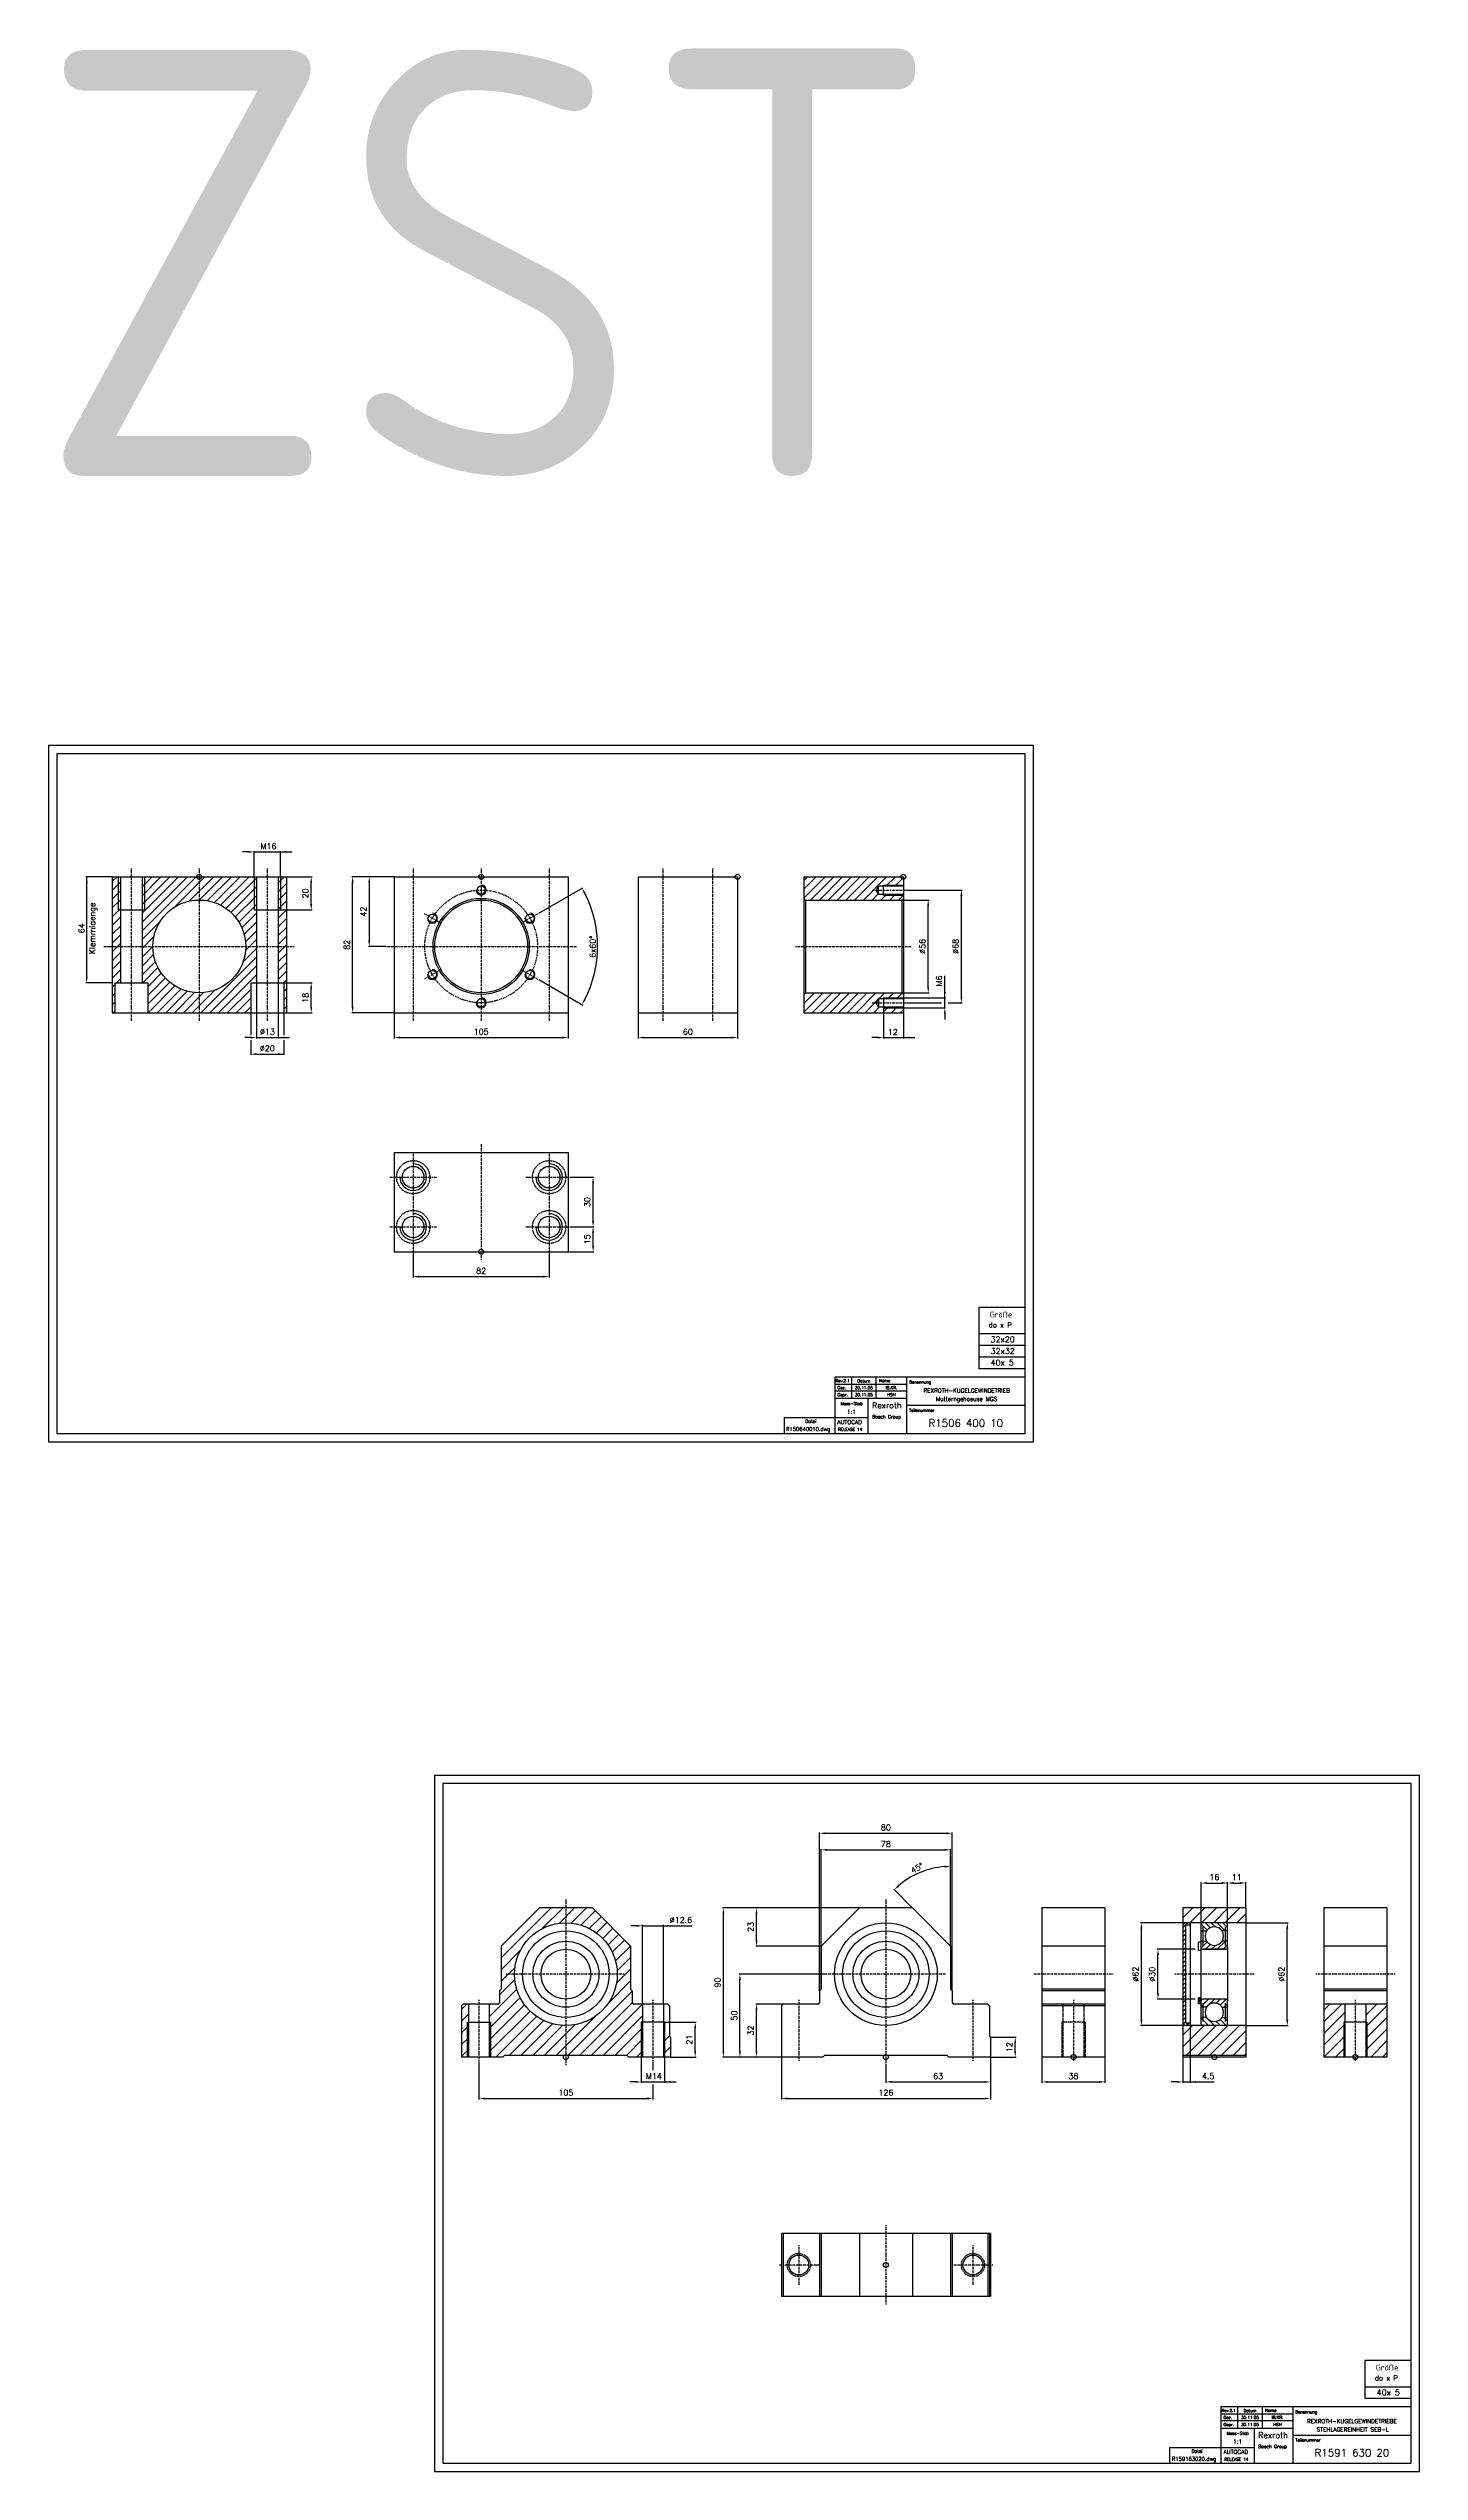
# Model space of a CAD drawing. Header units: millimetres. Extents: x -3388 to 4307, y 243 to 4457.
# Drawn here: x 3038 to 3865, y 716 to 2177 of the extents above; entities that cross this region are included whole.
import ezdxf
from ezdxf.enums import TextEntityAlignment as Align

# ---------------------------------------------------------------- set-up
doc = ezdxf.new("R2010")
doc.units = ezdxf.units.MM
for name, pattern in [('AUSGEZOGEN', [0]), ('GESTRICHELT', [0.75, 0.5, -0.25]), ('STRICHPUNKT', [1, 0.5, -0.25, 0, -0.25])]:
    doc.linetypes.add(name, pattern=pattern)
for name, color, linetype in [('B3STAR', 3, 'AUSGEZOGEN'), ('L2STAR', 2, 'AUSGEZOGEN'), ('L3STAR', 3, 'AUSGEZOGEN'), ('L5STAR', 7, 'AUSGEZOGEN'), ('M2STAR', 2, 'STRICHPUNKT'), ('S2STAR', 2, 'AUSGEZOGEN'), ('T2STAR', 2, 'AUSGEZOGEN'), ('T3STAR', 3, 'AUSGEZOGEN'), ('U2STAR', 2, 'GESTRICHELT')]:
    doc.layers.add(name, color=color, linetype=linetype)
doc.styles.add('SIMPLEX8', font='SIMPLEX8.shx')
doc.styles.get("Standard").update_dxf_attribs({"font": 'geniso.shx'})

# ---------------------------------------------------------------- blocks, each defined once
blk = doc.blocks.new('R150640010_1')
at = {"layer": 'L2STAR'}
for centre in [(0, -8), (-29.4, -25), (29.4, -25), (-29.4, -59), (29.4, -59), (0, -76)]:
    blk.add_arc(centre, 3, 180, 90, dxfattribs=at)
at = {"layer": 'L5STAR'}
for p, q in [((-52.5, 0), (52.5, 0)), ((-52.5, 0), (-52.5, -82)), ((52.5, 0), (52.5, -82)), ((-52.5, -82), (52.5, -82))]:
    blk.add_line(p, q, dxfattribs=at)
for centre, radius in [((0, -42), 29), ((0, -42), 28), ((0, -8), 2.5), ((-29.4, -25), 2.5), ((29.4, -25), 2.5), ((-29.4, -59), 2.5), ((29.4, -59), 2.5), ((0, -76), 2.5)]:
    blk.add_circle(centre, radius, dxfattribs=at)
at = {"layer": 'M2STAR'}
for p, q in [((-41, 5), (-41, -87)), ((0, 5), (0, -87)), ((41, 5), (41, -87)), ((-24.2, -28), (-34.6, -22)), ((24.2, -28), (34.6, -22)), ((-57.5, -42), (57.5, -42)), ((-24.2, -56), (-34.6, -62)), ((24.2, -56), (34.6, -62))]:
    blk.add_line(p, q, dxfattribs=at)
blk.add_circle((0, -42), 34, dxfattribs=at)
blk = doc.blocks.new('R150640010_5')
at = {"layer": 'L2STAR'}
for centre in [(-41, 45), (41, 45), (-41, 15), (41, 15)]:
    blk.add_arc(centre, 8, 180, 90, dxfattribs=at)
at = {"layer": 'L5STAR'}
for p, q in [((-52.5, 60), (52.5, 60)), ((-52.5, 60), (-52.5, 0)), ((52.5, 60), (52.5, 0)), ((-52.5, 0), (52.5, 0))]:
    blk.add_line(p, q, dxfattribs=at)
for centre in [(-41, 45), (41, 45), (-41, 15), (41, 15)]:
    blk.add_circle(centre, 6.5, dxfattribs=at)
at = {"layer": 'M2STAR'}
for p, q in [((-41, 59), (-41, 1)), ((0, 65), (0, -5)), ((41, 59), (41, 1)), ((-55, 45), (-27, 45)), ((27, 45), (55, 45)), ((-55, 15), (-27, 15)), ((27, 15), (55, 15))]:
    blk.add_line(p, q, dxfattribs=at)
at = {"layer": 'U2STAR'}
for centre in [(-41, 45), (41, 45), (-41, 15), (41, 15)]:
    blk.add_circle(centre, 10, dxfattribs=at)
blk = doc.blocks.new('R150640010_2')
at = {"layer": 'L5STAR'}
for p, q in [((-60, 0), (0, 0)), ((-60, 0), (-60, -82)), ((0, 0), (0, -82)), ((-60, -82), (0, -82))]:
    blk.add_line(p, q, dxfattribs=at)
at = {"layer": 'M2STAR'}
for p, q in [((-45, 5), (-45, -87)), ((-15, 5), (-15, -87))]:
    blk.add_line(p, q, dxfattribs=at)
blk = doc.blocks.new('R150640010_21')
at = {"layer": 'L2STAR'}
for p, q in [((-12, -5), (0, -5)), ((-12, -11), (0, -11)), ((-12, -73), (0, -73)), ((-12, -79), (0, -79))]:
    blk.add_line(p, q, dxfattribs=at)
at = {"layer": 'L5STAR'}
for p, q in [((-60, 0), (0, 0)), ((-60, 0), (-60, -82)), ((0, 0), (0, -82)), ((-59, -14), (-60, -13)), ((-59, -14), (-1, -14)), ((-59, -14), (-59, -70)), ((-15, -5.5), (-16.4, -8)), ((-15, -10.5), (-16.4, -8)), ((-15, -5.5), (0, -5.5)), ((-15, -10.5), (-15, -5.5)), ((-15, -10.5), (0, -10.5)), ((-12, -11), (-12, -5)), ((-1, -14), (0, -13)), ((-1, -14), (-1, -70)), ((-59, -70), (-60, -71)), ((-59, -70), (-1, -70)), ((-12, -73), (-12, -79)), ((-1, -70), (0, -71)), ((-60, -82), (0, -82)), ((-15, -73.5), (-16.4, -76)), ((-15, -78.5), (-16.4, -76)), ((-15, -73.5), (0, -73.5)), ((-15, -73.5), (-15, -78.5)), ((-15, -78.5), (0, -78.5))]:
    blk.add_line(p, q, dxfattribs=at)
at = {"layer": 'M2STAR'}
for p, q in [((-18.9, -8), (2.5, -8)), ((-65, -42), (5, -42)), ((-18.9, -76), (2.5, -76))]:
    blk.add_line(p, q, dxfattribs=at)
at = {"layer": 'S2STAR'}
for p, q in [((-60, -2.2), (-57.8, 0)), ((-60, -7.5), (-52.5, 0)), ((-59.9, -12.6), (-47.2, 0)), ((-55.9, -14), (-41.9, 0)), ((-50.6, -14), (-36.6, 0)), ((-45.3, -14), (-31.3, 0)), ((-40, -14), (-26, 0)), ((-34.7, -14), (-20.7, 0)), ((-29.4, -14), (-15.4, 0)), ((-24.1, -14), (-10.1, 0)), ((-10.3, -5.5), (-4.8, 0)), ((-18.8, -14), (-15.1, -10.3)), ((-13.5, -14), (-10, -10.5)), ((-8.2, -14), (-4.7, -10.5)), ((-5, -5.5), (0, -0.5)), ((-2.9, -14), (0, -11.1)), ((-60, -81.7), (-48.3, -70)), ((-60, -76.4), (-53.6, -70)), ((-55, -82), (-43, -70)), ((-49.7, -82), (-37.7, -70)), ((-44.4, -82), (-32.4, -70)), ((-39.1, -82), (-27.1, -70)), ((-33.8, -82), (-21.8, -70)), ((-28.5, -82), (-16.5, -70)), ((-14.6, -73.5), (-11.1, -70)), ((-9.3, -73.5), (-5.8, -70)), ((-4, -73.5), (-0.8, -70.2)), ((-23.1, -82), (-15.5, -74.3)), ((-17.8, -82), (-14.3, -78.5)), ((-12.5, -82), (-9, -78.5)), ((-7.2, -82), (-3.7, -78.5)), ((-1.9, -82), (0, -80.1))]:
    blk.add_line(p, q, dxfattribs=at)
blk = doc.blocks.new('R150640010_11')
blk.add_circle((0, -42), 28)
at = {"layer": 'L2STAR'}
for p, q in [((-49, 0), (-49, -20)), ((-33, 0), (-33, -20)), ((33, 0), (33, -20)), ((49, 0), (49, -20))]:
    blk.add_line(p, q, dxfattribs=at)
at = {"layer": 'L5STAR'}
for p, q in [((-52.5, 0), (52.5, 0)), ((-52.5, 0), (-52.5, -82)), ((-47.5, 0), (-47.5, -64)), ((-34.5, 0), (-34.5, -64)), ((34.5, 0), (34.5, -64)), ((47.5, 0), (47.5, -64)), ((52.5, 0), (52.5, -82)), ((-49, -20), (-33, -20)), ((33, -20), (49, -20)), ((-51, -64), (-51, -82)), ((-51, -64), (-31, -64)), ((-31, -64), (-31, -82)), ((31, -64), (31, -82)), ((31, -64), (51, -64)), ((51, -64), (51, -82)), ((-52.5, -82), (52.5, -82))]:
    blk.add_line(p, q, dxfattribs=at)
at = {"layer": 'M2STAR'}
for p, q in [((-41, 5), (-41, -87)), ((0, 5), (0, -87)), ((41, 5), (41, -87)), ((-57.5, -42), (57.5, -42))]:
    blk.add_line(p, q, dxfattribs=at)
at = {"layer": 'S2STAR'}
for p, q in [((-52.5, -2.9), (-49.6, 0)), ((-34.5, -32.6), (-1.9, 0)), ((-34.5, -22), (-12.5, 0)), ((-34.5, -27.3), (-7.2, 0)), ((-34.5, -16.7), (-17.8, 0)), ((-34.5, -11.4), (-23.1, 0)), ((-34.5, -6.1), (-28.4, 0)), ((-34.5, -0.8), (-33.7, 0)), ((-14.8, -18.2), (3.4, 0)), ((-5.9, -14.6), (8.7, 0)), ((0, -14), (14, 0)), ((4.9, -14.4), (19.4, 0)), ((9.1, -15.5), (24.7, 0)), ((12.8, -17.1), (30, 0)), ((47.5, -3.7), (51.2, 0)), ((-52.5, -8.2), (-47.5, -3.2)), ((-52.5, -13.5), (-47.5, -8.5)), ((-52.5, -18.8), (-47.5, -13.8)), ((16.1, -19.1), (34.5, -0.8)), ((19.1, -21.5), (34.5, -6.1)), ((21.6, -24.2), (34.5, -11.4)), ((47.5, -9), (52.5, -4)), ((47.5, -14.3), (52.5, -9.3)), ((47.5, -19.6), (52.5, -14.6)), ((-52.5, -24.1), (-47.5, -19.1)), ((-52.5, -29.4), (-47.5, -24.4)), ((-34.5, -37.9), (-23.8, -27.2)), ((23.8, -27.3), (34.5, -16.7)), ((25.7, -30.8), (34.5, -22)), ((27, -34.7), (34.5, -27.3)), ((47.5, -24.9), (52.5, -19.9)), ((47.5, -30.2), (52.5, -25.2)), ((-52.5, -34.7), (-47.5, -29.7)), ((-52.5, -40), (-47.5, -35)), ((-52.5, -45.3), (-47.5, -40.3)), ((-34.5, -43.2), (-27.4, -36.1)), ((-34.5, -48.5), (-28, -42)), ((26.4, -51.3), (34.5, -43.2)), ((27.9, -39.2), (34.5, -32.6)), ((27.9, -44.5), (34.5, -37.9)), ((47.5, -35.5), (52.5, -30.5)), ((47.5, -40.8), (52.5, -35.8)), ((47.5, -46.1), (52.5, -41.1)), ((-52.5, -50.6), (-47.5, -45.6)), ((-52.5, -55.9), (-47.5, -50.9)), ((-52.5, -61.2), (-47.5, -56.2)), ((-34.5, -53.9), (-27.6, -46.9)), ((-34.5, -59.2), (-26.5, -51.1)), ((-34, -64), (-24.9, -54.8)), ((-31, -66.3), (-22.9, -58.1)), ((1, -82), (34.5, -48.5)), ((6.3, -82), (34.5, -53.8)), ((47.5, -51.4), (52.5, -46.4)), ((47.5, -56.7), (52.5, -51.7)), ((47.5, -62), (52.5, -57)), ((-52.5, -66.5), (-51, -65)), ((-52.5, -71.9), (-51, -70.4)), ((-50, -64), (-47.5, -61.5)), ((-31, -71.6), (-20.5, -61.1)), ((-31, -76.9), (-17.8, -63.6)), ((-30.8, -82), (-14.7, -65.8)), ((-25.5, -82), (-11.2, -67.7)), ((-20.2, -82), (-7.3, -69)), ((-14.9, -82), (-2.8, -69.9)), ((-9.6, -82), (2.5, -69.9)), ((-4.3, -82), (9.3, -68.4)), ((11.6, -82), (34.5, -59.1)), ((16.9, -82), (31, -67.9)), ((50.8, -64), (52.5, -62.3)), ((51, -69.1), (52.5, -67.6)), ((51, -74.4), (52.5, -72.9)), ((-52.5, -77.2), (-51, -75.7)), ((-52, -82), (-51, -81)), ((22.2, -82), (31, -73.2)), ((27.5, -82), (31, -78.5)), ((51, -79.7), (52.5, -78.2))]:
    blk.add_line(p, q, dxfattribs=at)
blk = doc.blocks.new('R159163020_1')
at = {"layer": 'L5STAR'}
for p, q in [((-16, 90), (-39, 67)), ((16, 90), (-16, 90)), ((39, 67), (16, 90)), ((-39, 67), (-39, 41)), ((39, 67), (39, 41)), ((-62, 32), (-63, 31)), ((-63, 31), (-63, 0)), ((-41, 32), (-62, 32)), ((-39, 41), (-40, 40)), ((-40, 40), (-40, 33)), ((40, 40), (39, 41)), ((40, 40), (40, 33)), ((61.5, 32), (41, 32)), ((61.5, 32), (62.5, 31)), ((62.5, 31), (62.5, 12.5)), ((-38, 0), (-63, 0)), ((-38, 0), (-37, 1)), ((37, 1), (-37, 1)), ((38, 0), (37, 1)), ((63, 0), (38, 0)), ((63, 12), (62.5, 12.5)), ((63, 12), (63, 0))]:
    blk.add_line(p, q, dxfattribs=at)
for radius in [31, 26.1, 19.9, 15]:
    blk.add_circle((0, 50), radius, dxfattribs=at)
for centre, start, end in [((-41, 33), 270, 0), ((41, 33), 180, 270)]:
    blk.add_arc(centre, 1, start, end, dxfattribs=at)
at = {"layer": 'M2STAR'}
for p, q in [((0, 95), (0, -5)), ((36, 50), (-36, 50)), ((-52.5, 34.5), (-52.5, -2.5)), ((52.5, 34.5), (52.5, -2.5))]:
    blk.add_line(p, q, dxfattribs=at)
blk = doc.blocks.new('R159163020_11')
at = {"layer": 'L2STAR'}
for p, q in [((-59.5, 21), (-59.5, 0)), ((-45.5, 21), (-45.5, 0)), ((45.5, 21), (45.5, 0)), ((59.5, 21), (59.5, 0))]:
    blk.add_line(p, q, dxfattribs=at)
at = {"layer": 'L5STAR'}
for p, q in [((-16, 90), (-39, 67)), ((16, 90), (-16, 90)), ((39, 67), (16, 90)), ((-39, 67), (-39, 41)), ((39, 67), (39, 41)), ((-62, 32), (-63, 31)), ((-63, 31), (-63, 0)), ((-41, 32), (-62, 32)), ((-58.8, 32), (-58.8, 0)), ((-46.2, 32), (-46.2, 0)), ((-39, 41), (-40, 40)), ((-40, 40), (-40, 33)), ((40, 40), (39, 41)), ((40, 40), (40, 33)), ((61.5, 32), (41, 32)), ((46.2, 32), (46.2, 0)), ((58.8, 32), (58.8, 0)), ((61.5, 32), (62.5, 31)), ((62.5, 31), (62.5, 12.5)), ((-59.5, 21), (-45.5, 21)), ((59.5, 21), (45.5, 21)), ((-38, 0), (-63, 0)), ((-38, 0), (-37, 1)), ((37, 1), (-37, 1)), ((38, 0), (37, 1)), ((63, 0), (38, 0)), ((63, 12), (62.5, 12.5)), ((63, 12), (63, 0))]:
    blk.add_line(p, q, dxfattribs=at)
for radius in [31, 26.1, 19.9, 15]:
    blk.add_circle((0, 50), radius, dxfattribs=at)
for centre, start, end in [((-41, 33), 270, 0), ((41, 33), 180, 270)]:
    blk.add_arc(centre, 1, start, end, dxfattribs=at)
at = {"layer": 'M2STAR'}
for p, q in [((0, 95), (0, -5)), ((36, 50), (-36, 50)), ((-52.5, 34.5), (-52.5, -2.5)), ((52.5, 34.5), (52.5, -2.5))]:
    blk.add_line(p, q, dxfattribs=at)
at = {"layer": 'S2STAR'}
for p, q in [((-39, 59.8), (-8.8, 90)), ((-14.2, 77.6), (-1.7, 90)), ((-3.9, 80.8), (5.3, 90)), ((3.2, 80.8), (12.4, 90)), ((9.1, 79.6), (17.7, 88.3)), ((14.1, 77.6), (21.3, 84.7)), ((18.5, 74.9), (24.8, 81.2)), ((22.3, 71.6), (28.3, 77.7)), ((25.5, 67.7), (31.9, 74.1)), ((-39, 52.7), (-27.6, 64.2)), ((28, 63.2), (35.4, 70.6)), ((29.9, 58), (39, 67)), ((30.9, 52), (39, 60)), ((-40, 37.6), (-30.8, 46.8)), ((-39, 45.7), (-30.8, 53.9)), ((25.5, 32.4), (39, 45.9)), ((30.5, 44.5), (39, 53)), ((-63, 28.7), (-59.7, 32)), ((-46.2, 24.3), (-29.6, 40.9)), ((-46.2, 17.2), (-27.6, 35.9)), ((-46.2, 31.4), (-45.6, 32)), ((-46.2, 10.2), (-24.9, 31.5)), ((1.2, 1), (40, 39.8)), ((8.3, 1), (40, 32.7)), ((15.3, 1), (46.2, 31.9)), ((-63, 21.7), (-58.8, 25.9)), ((-63, 14.6), (-58.8, 18.8)), ((-46.2, 3.1), (-21.6, 27.7)), ((-42.2, 0), (-17.7, 24.5)), ((-34.2, 1), (-13.2, 22)), ((-27.1, 1), (-8, 20.1)), ((-20, 1), (-2, 19.1)), ((-13, 1), (5.5, 19.5)), ((-5.9, 1), (17.6, 24.5)), ((22.4, 1), (46.2, 24.8)), ((29.5, 1), (46.2, 17.7)), ((-63, 7.5), (-58.8, 11.7)), ((-63, 0.4), (-58.8, 4.6)), ((36.5, 1), (46.2, 10.7)), ((42.6, 0), (46.2, 3.6)), ((58.8, 9.1), (62.5, 12.8)), ((58.8, 2), (63, 6.2))]:
    blk.add_line(p, q, dxfattribs=at)
blk = doc.blocks.new('R159163020_2')
at = {"layer": 'L5STAR'}
for p, q in [((19, 90), (-19, 90)), ((-19, 90), (-19, 0)), ((19, 90), (19, 0)), ((19, 67), (-19, 67)), ((19, 41), (-19, 41)), ((19, 40), (-19, 40)), ((19, 32), (-19, 32)), ((19, 31), (-19, 31)), ((19, 0), (-19, 0))]:
    blk.add_line(p, q, dxfattribs=at)
at = {"layer": 'M2STAR'}
for p, q in [((24, 50), (-23.8, 50)), ((0, 34.5), (0, -2.5))]:
    blk.add_line(p, q, dxfattribs=at)
at = {"layer": 'U2STAR'}
for p, q in [((-6.3, 32), (-6.3, 0)), ((6.3, 32), (6.3, 0)), ((7, 21), (-7, 21)), ((-7, 21), (-7, 0)), ((7, 21), (7, 0))]:
    blk.add_line(p, q, dxfattribs=at)
blk = doc.blocks.new('R159163020_21')
at = {"layer": 'L5STAR'}
for p, q in [((19, 90), (-19, 90)), ((-19, 90), (-19, 0)), ((19, 90), (19, 0)), ((19, 81), (-19, 81)), ((-17.5, 79), (-17.5, 21)), ((-14.5, 79.5), (-17, 79.5)), ((-15, 81), (-14.5, 80.5)), ((-14.5, 80.5), (-14.5, 19.5)), ((-8, 76.1), (-8, 80)), ((-8, 69.9), (-8, 76.1)), ((-8, 76.1), (-4.7, 76.1)), ((-6.8, 67.4), (-6.8, 78.6)), ((8, 76.1), (4.7, 76.1)), ((6.8, 67.4), (6.8, 78.6)), ((8, 76.1), (8, 80)), ((8, 69.9), (8, 76.1)), ((-8, 64.3), (-9.6, 64.3)), ((-9.5, 64.3), (-9.5, 69.3)), ((-8, 69.3), (-9.5, 69.3)), ((-8, 69.9), (-4.7, 69.9)), ((-8, 66.4), (-8, 69.9)), ((-8, 34), (-8, 66.4)), ((-8, 66), (-8, 66.4)), ((7, 65), (-7, 65)), ((-7, 65), (7, 65)), ((8, 69.9), (4.7, 69.9)), ((8, 66), (8, 69.9)), ((8, 66), (8, 34)), ((-8, 35.7), (-9.6, 35.7)), ((-9.5, 32.2), (-9.5, 35.7)), ((-8, 32.2), (-9.5, 32.2)), ((-8, 30.1), (-8, 34)), ((-8, 23.9), (-8, 30.1)), ((-4.7, 30.1), (-8, 30.1)), ((7, 35), (-7, 35)), ((7, 35), (-7, 35)), ((-6.8, 21.4), (-6.8, 32.6)), ((4.7, 30.1), (8, 30.1)), ((6.8, 21.4), (6.8, 32.6)), ((8, 30.1), (8, 34)), ((8, 23.9), (8, 30.1)), ((19, 19), (-19, 19)), ((-14.5, 20.5), (-17, 20.5)), ((-15, 19), (-14.5, 19.5)), ((-4.7, 23.9), (-8, 23.9)), ((-8, 20), (-8, 23.9)), ((4.7, 23.9), (8, 23.9)), ((8, 20), (8, 23.9)), ((19, 1), (-19, 1)), ((19, 0), (-19, 0))]:
    blk.add_line(p, q, dxfattribs=at)
for centre, radius, start, end in [((-17, 79), 2, 90, 180), ((-17, 79), 0.5, 90, 180), ((-7, 80), 1, 90, 180), ((0, 73), 5.6, 146.8801, 213.1199), ((0, 73), 5.6, 33.1199, 146.8801), ((0, 73), 5.6, 326.8801, 33.1199), ((7, 80), 1, 0, 90), ((-7, 66), 1, 180, 270), ((0, 73), 5.6, 213.1199, 326.8801), ((7, 66), 1, 270, 0), ((-7, 34), 1, 90, 180), ((0, 27), 5.6, 146.8801, 213.1199), ((0, 27), 5.6, 33.1199, 146.8801), ((0, 27), 5.6, 326.8801, 33.1199), ((7, 34), 1, 0, 90), ((-17, 21), 2, 180, 270), ((-17, 21), 0.5, 180, 270), ((-7, 20), 1, 180, 270), ((0, 27), 5.6, 213.1199, 326.8801), ((7, 20), 1, 270, 0)]:
    blk.add_arc(centre, radius, start, end, dxfattribs=at)
at = {"layer": 'M2STAR'}
blk.add_line((24, 50), (-23.8, 50), dxfattribs=at)
at = {"layer": 'S2STAR'}
for p, q in [((-19, 83.9), (-12.9, 90)), ((-14.8, 81), (-5.8, 90)), ((-7.7, 81), (1.3, 90)), ((-0.6, 81), (8.4, 90)), ((6.4, 81), (15.4, 90)), ((-19, 78), (-16, 81)), ((-19, 75.3), (-17.5, 76.8)), ((-19, 72.7), (-17.5, 74.2)), ((-14.8, 79.5), (-14.5, 79.8)), ((-8, 80.1), (-4.4, 76.5)), ((-8, 76.5), (-7.5, 76.1)), ((-5.4, 81), (-2.4, 78)), ((-1.9, 81), (0.6, 78.6)), ((1.7, 81), (6.6, 76.1)), ((5.2, 81), (8, 78.2)), ((13.5, 81), (19, 86.5)), ((-19, 70), (-17.5, 71.5)), ((-19, 67.4), (-17.5, 68.9)), ((-19, 64.7), (-17.5, 66.2)), ((-19, 62.1), (-17.5, 63.6)), ((-19, 59.4), (-17.5, 60.9)), ((-8, 64.4), (-8.1, 64.3)), ((-8, 69.4), (-7.5, 69.9)), ((-8, 65.9), (-4.4, 69.5)), ((-5.4, 65), (-2.4, 67.9)), ((-1.8, 65), (0.6, 67.4)), ((1.7, 65), (6.7, 69.9)), ((5.3, 65), (8, 67.7)), ((-19, 56.8), (-17.5, 58.3)), ((-19, 54.1), (-17.5, 55.6)), ((-19, 51.5), (-17.5, 53)), ((-19, 48.8), (-17.5, 50.3)), ((-19, 46.2), (-17.5, 47.7)), ((-19, 43.5), (-17.5, 45)), ((-19, 40.9), (-17.5, 42.4)), ((-19, 38.2), (-17.5, 39.7)), ((-19, 35.6), (-17.5, 37.1)), ((-19, 32.9), (-17.5, 34.4)), ((-19, 30.3), (-17.5, 31.8)), ((-8.8, 35.7), (-9.5, 35)), ((-8, 35.5), (-9.5, 34)), ((-8, 34.4), (-9.5, 32.9)), ((-8, 33.3), (-9.1, 32.2)), ((-8, 30.5), (-3.5, 35)), ((-8, 34.1), (-7.1, 35)), ((-4.9, 30.1), (0, 35)), ((1, 32.5), (3.5, 35)), ((3.5, 31.4), (7.1, 35)), ((5.7, 30.1), (8, 32.4)), ((-19, 27.6), (-17.5, 29.1)), ((-19, 25), (-17.5, 26.5)), ((-19, 22.3), (-17.5, 23.8)), ((-19, 13.2), (-13.2, 19)), ((-19, 6.1), (-6.1, 19)), ((-18.7, 20), (-17.5, 21.2)), ((-17, 19), (-15.5, 20.5)), ((-17, 1), (1, 19)), ((-9.9, 1), (8.1, 19)), ((-8, 23.5), (-3.5, 19)), ((-8, 20), (-7, 19)), ((-4.9, 23.9), (0, 19)), ((-2.9, 1), (15.1, 19)), ((1.1, 21.5), (3.6, 19)), ((3.5, 22.6), (7.1, 19)), ((4.2, 1), (19, 15.8)), ((5.7, 23.9), (8, 21.6)), ((11.3, 1), (19, 8.7)), ((18.3, 1), (19, 1.7))]:
    blk.add_line(p, q, dxfattribs=at)
blk = doc.blocks.new('R159163020_22')
at = {"layer": 'L2STAR'}
for p, q in [((-7, 21), (-7, 0)), ((7, 21), (7, 0))]:
    blk.add_line(p, q, dxfattribs=at)
at = {"layer": 'L5STAR'}
for p, q in [((-19, 90), (-19, 0)), ((19, 90), (-19, 90)), ((19, 90), (19, 0)), ((19, 67), (-19, 67)), ((19, 41), (-19, 41)), ((19, 40), (-19, 40)), ((19, 32), (-19, 32)), ((-6.3, 32), (-6.3, 0)), ((6.3, 32), (6.3, 0)), ((7, 21), (-7, 21)), ((19, 0), (-19, 0))]:
    blk.add_line(p, q, dxfattribs=at)
at = {"layer": 'M2STAR'}
for p, q in [((24, 50), (-23.8, 50)), ((0, 34.5), (0, -2.5))]:
    blk.add_line(p, q, dxfattribs=at)
at = {"layer": 'S2STAR'}
for p, q in [((-19, 21.2), (-8.2, 32)), ((-19, 28.3), (-15.3, 32)), ((6.3, 25.3), (13, 32)), ((6.3, 18.2), (19, 30.9)), ((-19, 14.2), (-6.3, 26.9)), ((-19, 7.1), (-6.3, 19.8)), ((6.3, 11.2), (19, 23.9)), ((6.3, 4.1), (19, 16.8)), ((-19, 0), (-6.3, 12.7)), ((-11.9, 0), (-6.3, 5.6)), ((9.3, 0), (19, 9.7)), ((16.3, 0), (19, 2.7))]:
    blk.add_line(p, q, dxfattribs=at)
blk = doc.blocks.new('R159163020_5')
at = {"layer": 'L5STAR'}
for p, q in [((63, 19), (-63, 19)), ((-63, 19), (-63, -19)), ((-62, 19), (-62, -19)), ((-40, 19), (-40, -19)), ((-39, 19), (-39, -19)), ((-16, 19), (-16, -19)), ((16, 19), (16, -19)), ((39, 19), (39, -19)), ((40, 19), (40, -19)), ((61.5, 19), (61.5, -19)), ((62.5, 19), (62.5, -19)), ((63, 19), (63, -19)), ((63, -19), (-63, -19))]:
    blk.add_line(p, q, dxfattribs=at)
for centre in [(-52.5, 0), (52.5, 0)]:
    blk.add_circle(centre, 6, dxfattribs=at)
at = {"layer": 'M2STAR'}
for p, q in [((0, 24), (0, -24)), ((-52.5, 12), (-52.5, -12)), ((52.5, 12), (52.5, -12)), ((-40.5, 0), (-64.5, 0)), ((64.5, 0), (40.5, 0))]:
    blk.add_line(p, q, dxfattribs=at)
at = {"layer": 'U2STAR'}
for centre in [(-52.5, 0), (52.5, 0)]:
    blk.add_circle(centre, 7, dxfattribs=at)

msp = doc.modelspace()

# ---------------------------------------------------------------- linework, layer by layer
at = {"layer": 'B3STAR', "color": 2}
for p, q in [((3158.92116, 1692.75086), (3155.42116, 1692.75086)), ((3162.42116, 1677.75086), (3162.42116, 1693.25086)), ((3162.42116, 1692.75086), (3185.42116, 1692.75086)), ((3178.42116, 1677.75086), (3178.42116, 1693.25086)), ((3076.82116, 1677.75086), (3061.06256, 1677.75086)), ((3061.56256, 1617.25086), (3061.56256, 1677.75086)), ((3182.02116, 1677.75086), (3197.42116, 1677.75086)), ((3196.92116, 1661.25086), (3196.92116, 1674.25086)), ((3246.82116, 1677.75086), (3221.42116, 1677.75086)), ((3221.92116, 1599.25086), (3221.92116, 1674.25086)), ((3231.92116, 1674.25086), (3231.92116, 1639.25086)), ((3334.14878, 1655.80086), (3360.6744, 1671.11543)), ((3556.63801, 1669.75086), (3589.53801, 1669.75086)), ((3178.52116, 1657.75086), (3197.42116, 1657.75086)), ((3553.13801, 1663.75086), (3569.53801, 1663.75086)), ((3569.03801, 1611.25086), (3569.03801, 1660.25086)), ((3589.03801, 1605.25086), (3589.03801, 1666.25086)), ((3241.82116, 1635.75086), (3231.42116, 1635.75086)), ((3076.82116, 1613.75086), (3061.06256, 1613.75086)), ((3163.92116, 1613.65086), (3163.92116, 1580.25086)), ((3176.92116, 1613.65086), (3176.92116, 1580.25086)), ((3180.42116, 1613.75086), (3197.42116, 1613.75086)), ((3196.92116, 1599.25086), (3196.92116, 1610.25086)), ((3334.14878, 1615.70086), (3360.6744, 1600.38629)), ((3579.03801, 1598.75086), (3579.03801, 1618.00753)), ((3160.42116, 1595.65086), (3160.42116, 1582.25086)), ((3180.42116, 1595.65086), (3180.42116, 1582.25086)), ((3182.02116, 1595.75086), (3197.42116, 1595.75086)), ((3246.82116, 1595.75086), (3221.42116, 1595.75086)), ((3246.92116, 1595.65086), (3246.92116, 1580.25086)), ((3351.92116, 1595.65086), (3351.92116, 1580.25086)), ((3394.03801, 1595.65086), (3394.03801, 1580.25086)), ((3454.03801, 1595.65086), (3454.03801, 1580.25086)), ((3542.03801, 1598.65086), (3542.03801, 1580.25086)), ((3553.13801, 1607.75086), (3569.53801, 1607.75086)), ((3554.03801, 1595.65086), (3554.03801, 1580.25086)), ((3554.13801, 1604.75086), (3579.53801, 1604.75086)), ((3554.13801, 1598.75086), (3579.53801, 1598.75086)), ((3556.63801, 1601.75086), (3577.03801, 1601.75086)), ((3579.03801, 1595.25086), (3579.03801, 1591.75086)), ((3581.03801, 1601.75086), (3589.53801, 1601.75086)), ((3588.93801, 1601.75086), (3588.53801, 1601.75086)), ((3160.42116, 1580.75086), (3156.92116, 1580.75086)), ((3160.42116, 1579.25086), (3160.42116, 1570.25086)), ((3163.92116, 1580.75086), (3183.92116, 1580.75086)), ((3180.42116, 1579.25086), (3180.42116, 1570.25086)), ((3250.42116, 1580.75086), (3348.42116, 1580.75086)), ((3397.53801, 1580.75086), (3450.53801, 1580.75086)), ((3538.53801, 1580.75086), (3535.03801, 1580.75086)), ((3542.03801, 1580.75086), (3561.03801, 1580.75086)), ((3163.92116, 1570.75086), (3180.42116, 1570.75086)), ((3354.52116, 1496.51963), (3367.42116, 1496.51963)), ((3366.92116, 1470.01963), (3366.92116, 1493.01963)), ((3354.52116, 1466.51963), (3367.42116, 1466.51963)), ((3366.92116, 1455.01963), (3366.92116, 1463.01963)), ((3258.42116, 1452.41963), (3258.42116, 1436.01963)), ((3340.42116, 1452.41963), (3340.42116, 1436.01963)), ((3352.02116, 1451.51963), (3367.42116, 1451.51963)), ((3261.92116, 1436.51963), (3336.92116, 1436.51963)), ((3503.51044, 1005.70811), (3503.51044, 1101.20811)), ((3507.01044, 1100.70811), (3580.01044, 1100.70811)), ((3583.51044, 1005.70811), (3583.51044, 1101.20811)), ((3504.51044, 1006.70811), (3504.51044, 1091.20811)), ((3508.01044, 1090.70811), (3579.01044, 1090.70811)), ((3582.51044, 1032.70811), (3582.51044, 1091.20811)), ((3733.61373, 1045.77966), (3733.61373, 1071.20811)), ((3737.11373, 1070.70811), (3746.11373, 1070.70811)), ((3749.61373, 1045.70811), (3749.61373, 1071.20811)), ((3753.11373, 1070.70811), (3757.11373, 1070.70811)), ((3760.61373, 1055.80811), (3760.61373, 1071.20811)), ((3527.41044, 1055.70811), (3445.01044, 1055.70811)), ((3559.43973, 1055.77882), (3548.21447, 1067.00408)), ((3393.21044, 1044.895), (3389.71044, 1044.895)), ((3396.71044, 997.80811), (3396.71044, 1045.395)), ((3396.71044, 1044.895), (3426.40044, 1044.895)), ((3409.31044, 997.80811), (3409.31044, 1045.395)), ((3445.51044, 969.20811), (3445.51044, 1052.20811)), ((3465.51044, 1036.20811), (3465.51044, 1052.20811)), ((3722.51373, 1046.70811), (3697.11373, 1046.70811)), ((3697.61373, 988.20811), (3697.61373, 1043.20811)), ((3760.71373, 1046.70811), (3786.11373, 1046.70811)), ((3785.61373, 988.20811), (3785.61373, 1043.20811)), ((3504.41044, 1032.70811), (3465.01044, 1032.70811)), ((3730.11373, 1030.70811), (3707.11373, 1030.70811)), ((3707.61373, 1004.20811), (3707.61373, 1027.20811)), ((3507.41044, 1015.70811), (3455.01044, 1015.70811)), ((3455.51044, 969.20811), (3455.51044, 1012.20811)), ((3481.41044, 997.70811), (3465.01044, 997.70811)), ((3465.51044, 969.20811), (3465.51044, 994.20811)), ((3730.11373, 1000.70811), (3707.11373, 1000.70811)), ((3410.11044, 986.70811), (3429.01044, 986.70811)), ((3428.51044, 969.20811), (3428.51044, 983.20811)), ((3722.51373, 984.70811), (3697.11373, 984.70811)), ((3727.11373, 985.10811), (3727.11373, 950.20811)), ((3760.71373, 984.70811), (3786.11373, 984.70811)), ((3396.01044, 965.60811), (3396.01044, 950.20811)), ((3410.01044, 965.60811), (3410.01044, 950.20811)), ((3413.61044, 965.70811), (3429.01044, 965.70811)), ((3480.41044, 965.70811), (3445.01044, 965.70811)), ((3480.51044, 965.60811), (3480.51044, 940.20811)), ((3606.51044, 965.60811), (3606.51044, 940.20811)), ((3606.61044, 977.70811), (3622.01044, 977.70811)), ((3606.61044, 965.70811), (3622.01044, 965.70811)), ((3621.51044, 969.20811), (3621.51044, 974.20811)), ((3637.61373, 965.60811), (3637.61373, 950.20811)), ((3675.61373, 965.60811), (3675.61373, 950.20811)), ((3722.61373, 965.60811), (3722.61373, 950.20811)), ((3298.01044, 963.10811), (3298.01044, 940.20811)), ((3392.51044, 950.70811), (3389.01044, 950.70811)), ((3396.01044, 950.70811), (3417.01044, 950.70811)), ((3403.01044, 963.10811), (3403.01044, 957.70811)), ((3543.51044, 960.60811), (3543.51044, 950.20811)), ((3547.01044, 950.70811), (3603.01044, 950.70811)), ((3641.11373, 950.70811), (3672.11373, 950.70811)), ((3719.11373, 950.70811), (3715.61373, 950.70811)), ((3722.61373, 950.70811), (3741.53707, 950.70811)), ((3301.51044, 940.70811), (3399.51044, 940.70811)), ((3403.01044, 949.20811), (3403.01044, 940.20811)), ((3484.01044, 940.70811), (3603.01044, 940.70811))]:
    msp.add_line(p, q, dxfattribs=at)
at = {"layer": 'B3STAR'}
for centre in [(3129.42116, 1677.75086), (3299.42116, 1677.75086), (3454.03801, 1677.75086), (3554.03801, 1677.75086), (3299.42116, 1451.51963), (3350.51044, 965.70811), (3543.51044, 965.70811), (3656.61373, 965.70811), (3741.61373, 965.70811), (3826.61373, 965.70811), (3543.51044, 840.24972)]:
    msp.add_circle(centre, 1.5, dxfattribs=at)
at = {"layer": 'B3STAR', "color": 2}
for centre, radius, start, end in [((3299.42116, 1635.75086), 70.22915, 332.85573727, 27.14426273), ((3582.51044, 1032.70811), 48.00183, 94.17858358, 130.82141642)]:
    msp.add_arc(centre, radius, start, end, dxfattribs=at)
for points in [[(3158.92116, 1693.33419), (3158.92116, 1692.16753), (3162.42116, 1692.75086)], [(3181.92116, 1693.33419), (3181.92116, 1692.16753), (3178.42116, 1692.75086)], [(3060.97923, 1674.25086), (3062.14589, 1674.25086), (3061.56256, 1677.75086)], [(3196.33783, 1674.25086), (3197.50449, 1674.25086), (3196.92116, 1677.75086)], [(3221.33783, 1674.25086), (3222.50449, 1674.25086), (3221.92116, 1677.75086)], [(3231.33783, 1674.25086), (3232.50449, 1674.25086), (3231.92116, 1677.75086)], [(3361.40302, 1667.51269), (3362.4276, 1668.07067), (3360.24138, 1670.86543)], [(3588.45468, 1666.25086), (3589.62134, 1666.25086), (3589.03801, 1669.75086)], [(3196.33783, 1661.25086), (3197.50449, 1661.25086), (3196.92116, 1657.75086)], [(3568.45468, 1660.25086), (3569.62134, 1660.25086), (3569.03801, 1663.75086)], [(3231.33783, 1639.25086), (3232.50449, 1639.25086), (3231.92116, 1635.75086)], [(3060.97923, 1617.25086), (3062.14589, 1617.25086), (3061.56256, 1613.75086)], [(3196.33783, 1610.25086), (3197.50449, 1610.25086), (3196.92116, 1613.75086)], [(3568.45468, 1611.25086), (3569.62134, 1611.25086), (3569.03801, 1607.75086)], [(3578.45468, 1608.25086), (3579.62134, 1608.25086), (3579.03801, 1604.75086)], [(3196.33783, 1599.25086), (3197.50449, 1599.25086), (3196.92116, 1595.75086)], [(3221.33783, 1599.25086), (3222.50449, 1599.25086), (3221.92116, 1595.75086)], [(3362.4276, 1603.43106), (3361.40302, 1603.98903), (3360.24138, 1600.63629)], [(3578.45468, 1595.25086), (3579.62134, 1595.25086), (3579.03801, 1598.75086)], [(3588.45468, 1605.25086), (3589.62134, 1605.25086), (3589.03801, 1601.75086)], [(3160.42116, 1581.33419), (3160.42116, 1580.16753), (3163.92116, 1580.75086)], [(3180.42116, 1581.33419), (3180.42116, 1580.16753), (3176.92116, 1580.75086)], [(3250.42116, 1581.33419), (3250.42116, 1580.16753), (3246.92116, 1580.75086)], [(3348.42116, 1581.33419), (3348.42116, 1580.16753), (3351.92116, 1580.75086)], [(3397.53801, 1581.33419), (3397.53801, 1580.16753), (3394.03801, 1580.75086)], [(3450.53801, 1581.33419), (3450.53801, 1580.16753), (3454.03801, 1580.75086)], [(3538.53801, 1581.33419), (3538.53801, 1580.16753), (3542.03801, 1580.75086)], [(3557.53801, 1581.33419), (3557.53801, 1580.16753), (3554.03801, 1580.75086)], [(3163.92116, 1571.33419), (3163.92116, 1570.16753), (3160.42116, 1570.75086)], [(3176.92116, 1571.33419), (3176.92116, 1570.16753), (3180.42116, 1570.75086)], [(3366.33783, 1493.01963), (3367.50449, 1493.01963), (3366.92116, 1496.51963)], [(3366.33783, 1470.01963), (3367.50449, 1470.01963), (3366.92116, 1466.51963)], [(3366.33783, 1463.01963), (3367.50449, 1463.01963), (3366.92116, 1466.51963)], [(3366.33783, 1455.01963), (3367.50449, 1455.01963), (3366.92116, 1451.51963)], [(3261.92116, 1437.10297), (3261.92116, 1435.9363), (3258.42116, 1436.51963)], [(3336.92116, 1437.10297), (3336.92116, 1435.9363), (3340.42116, 1436.51963)], [(3507.01044, 1101.29144), (3507.01044, 1100.12478), (3503.51044, 1100.70811)], [(3580.01044, 1101.29144), (3580.01044, 1100.12478), (3583.51044, 1100.70811)], [(3508.01044, 1091.29144), (3508.01044, 1090.12478), (3504.51044, 1090.70811)], [(3579.01044, 1091.29144), (3579.01044, 1090.12478), (3582.51044, 1090.70811)], [(3551.52864, 1068.60629), (3550.73431, 1069.46078), (3548.56802, 1066.65053)], [(3578.9915, 1081.16529), (3579.03404, 1079.9994), (3582.51044, 1080.70994)], [(3737.11373, 1071.29144), (3737.11373, 1070.12478), (3733.61373, 1070.70811)], [(3746.11373, 1071.29144), (3746.11373, 1070.12478), (3749.61373, 1070.70811)], [(3753.11373, 1071.29144), (3753.11373, 1070.12478), (3749.61373, 1070.70811)], [(3757.11373, 1071.29144), (3757.11373, 1070.12478), (3760.61373, 1070.70811)], [(3444.92711, 1052.20811), (3446.09378, 1052.20811), (3445.51044, 1055.70811)], [(3464.92711, 1052.20811), (3466.09378, 1052.20811), (3465.51044, 1055.70811)], [(3393.21044, 1045.47833), (3393.21044, 1044.31167), (3396.71044, 1044.895)], [(3412.81044, 1045.47833), (3412.81044, 1044.31167), (3409.31044, 1044.895)], [(3697.0304, 1043.20811), (3698.19707, 1043.20811), (3697.61373, 1046.70811)], [(3785.0304, 1043.20811), (3786.19707, 1043.20811), (3785.61373, 1046.70811)], [(3464.92711, 1036.20811), (3466.09378, 1036.20811), (3465.51044, 1032.70811)], [(3707.0304, 1027.20811), (3708.19707, 1027.20811), (3707.61373, 1030.70811)], [(3454.92711, 1012.20811), (3456.09378, 1012.20811), (3455.51044, 1015.70811)], [(3464.92711, 994.20811), (3466.09378, 994.20811), (3465.51044, 997.70811)], [(3707.0304, 1004.20811), (3708.19707, 1004.20811), (3707.61373, 1000.70811)], [(3427.92711, 983.20811), (3429.09378, 983.20811), (3428.51044, 986.70811)], [(3697.0304, 988.20811), (3698.19707, 988.20811), (3697.61373, 984.70811)], [(3785.0304, 988.20811), (3786.19707, 988.20811), (3785.61373, 984.70811)], [(3427.92711, 969.20811), (3429.09378, 969.20811), (3428.51044, 965.70811)], [(3444.92711, 969.20811), (3446.09378, 969.20811), (3445.51044, 965.70811)], [(3454.92711, 969.20811), (3456.09378, 969.20811), (3455.51044, 965.70811)], [(3464.92711, 969.20811), (3466.09378, 969.20811), (3465.51044, 965.70811)], [(3620.92711, 974.20811), (3622.09378, 974.20811), (3621.51044, 977.70811)], [(3620.92711, 969.20811), (3622.09378, 969.20811), (3621.51044, 965.70811)], [(3392.51044, 951.29144), (3392.51044, 950.12478), (3396.01044, 950.70811)], [(3413.51044, 951.29144), (3413.51044, 950.12478), (3410.01044, 950.70811)], [(3547.01044, 951.29144), (3547.01044, 950.12478), (3543.51044, 950.70811)], [(3603.01044, 951.29144), (3603.01044, 950.12478), (3606.51044, 950.70811)], [(3641.11373, 951.29144), (3641.11373, 950.12478), (3637.61373, 950.70811)], [(3672.11373, 951.29144), (3672.11373, 950.12478), (3675.61373, 950.70811)], [(3719.11373, 951.29144), (3719.11373, 950.12478), (3722.61373, 950.70811)], [(3730.61373, 951.29144), (3730.61373, 950.12478), (3727.11373, 950.70811)], [(3301.51044, 941.29144), (3301.51044, 940.12478), (3298.01044, 940.70811)], [(3399.51044, 941.29144), (3399.51044, 940.12478), (3403.01044, 940.70811)], [(3484.01044, 941.29144), (3484.01044, 940.12478), (3480.51044, 940.70811)], [(3603.01044, 941.29144), (3603.01044, 940.12478), (3606.51044, 940.70811)]]:
    msp.add_solid(points, dxfattribs=at)
at = {"layer": 'L2STAR'}
for p, q in [((3632.46975, 1756.92583), (3038.46975, 1756.92583)), ((3038.46975, 1756.92583), (3038.46975, 1336.92583)), ((3632.46975, 1336.92583), (3632.46975, 1756.92583)), ((3038.46975, 1336.92583), (3632.46975, 1336.92583)), ((3865.34231, 1135.66203), (3271.34231, 1135.66203)), ((3271.34231, 1135.66203), (3271.34231, 715.66203)), ((3865.34231, 715.66203), (3865.34231, 1135.66203)), ((3271.34231, 715.66203), (3865.34231, 715.66203))]:
    msp.add_line(p, q, dxfattribs=at)
at = {"layer": 'L3STAR'}
for p, q in [((3627.46975, 1751.92583), (3043.46975, 1751.92583)), ((3043.46975, 1751.92583), (3043.46975, 1341.92583)), ((3627.46975, 1341.92583), (3627.46975, 1751.92583)), ((3599.46975, 1417.92576), (3599.46975, 1380.92576)), ((3627.46975, 1417.92576), (3599.46975, 1417.92576)), ((3627.46975, 1401.92576), (3599.46975, 1401.92576)), ((3627.46975, 1394.92576), (3599.46975, 1394.92576)), ((3627.46975, 1375.92576), (3512.71975, 1375.92576)), ((3512.71975, 1375.92576), (3512.71975, 1341.92583)), ((3522.71975, 1375.92576), (3522.71975, 1363.17576)), ((3537.71975, 1363.17576), (3537.71975, 1375.92576)), ((3555.96975, 1375.92576), (3555.96975, 1341.92583)), ((3627.46975, 1387.92576), (3599.46975, 1387.92576)), ((3627.46975, 1380.92576), (3599.46975, 1380.92576)), ((3512.71975, 1371.67576), (3555.96975, 1371.67576)), ((3555.96975, 1367.42576), (3512.71975, 1367.42576)), ((3512.71975, 1363.17576), (3555.96975, 1363.17576)), ((3532.71975, 1363.17576), (3532.71975, 1341.92583)), ((3482.21975, 1351.4696), (3512.71975, 1351.4696)), ((3482.21975, 1351.4696), (3482.21975, 1341.92576)), ((3512.71975, 1351.46967), (3532.71975, 1351.46967)), ((3555.96975, 1358.92576), (3627.46975, 1358.92576)), ((3043.46975, 1341.92583), (3627.46975, 1341.92583)), ((3860.34231, 1130.66203), (3276.34231, 1130.66203)), ((3276.34231, 1130.66203), (3276.34231, 720.66203)), ((3860.34231, 720.66203), (3860.34231, 1130.66203)), ((3832.34231, 782.66196), (3832.34231, 759.66196)), ((3860.34231, 782.66196), (3832.34231, 782.66196)), ((3860.34231, 766.66196), (3832.34231, 766.66196)), ((3860.34231, 754.66196), (3745.59231, 754.66196)), ((3745.59231, 754.66196), (3745.59231, 720.66203)), ((3745.59231, 750.41196), (3788.84231, 750.41196)), ((3788.84231, 746.16196), (3745.59231, 746.16196)), ((3755.59231, 754.66196), (3755.59231, 741.91196)), ((3770.59231, 741.91196), (3770.59231, 754.66196)), ((3788.84231, 754.66196), (3788.84231, 720.66203)), ((3860.34231, 759.66196), (3832.34231, 759.66196)), ((3745.59231, 741.91196), (3788.84231, 741.91196)), ((3765.59231, 741.91196), (3765.59231, 720.66203)), ((3788.84231, 737.66196), (3860.34231, 737.66196)), ((3276.34231, 720.66203), (3860.34231, 720.66203)), ((3714.59231, 730.20587), (3714.59231, 720.66203)), ((3714.59231, 730.20587), (3745.59231, 730.20587)), ((3745.59231, 730.20587), (3765.59231, 730.20587))]:
    msp.add_line(p, q, dxfattribs=at)

# ---------------------------------------------------------------- block references
for name, p in [('R150640010_11', (3129.42116, 1677.75086)), ('R150640010_1', (3299.42116, 1677.75086)), ('R150640010_2', (3454.03801, 1677.75086)), ('R150640010_21', (3554.03801, 1677.75086)), ('R150640010_5', (3299.42116, 1451.51963)), ('R159163020_11', (3350.51044, 965.70811)), ('R159163020_1', (3543.51044, 965.70811)), ('R159163020_2', (3656.61373, 965.70811)), ('R159163020_21', (3741.61373, 965.70811)), ('R159163020_22', (3826.61373, 965.70811)), ('R159163020_5', (3543.51044, 840.24972))]:
    msp.add_blockref(name, p)

# ---------------------------------------------------------------- texts
msp.add_text('ZST', height=257.055691).set_placement((3030.92395, 1919.56756))
at = {"layer": 'B3STAR', "style": 'SIMPLEX8'}
for s, p in [('M16', (3171.15766, 1696.25086)), ('%%C13', (3170.49746, 1584.25086)), ('105', (3299.42116, 1584.25086)), ('60', (3424.03801, 1584.25086)), ('12', (3547.7024, 1584.08838)), ('%%c20', (3170.42116, 1574.25086)), ('82', (3299.42116, 1440.01963)), ('80', (3543.51044, 1104.20811)), ('78', (3543.51044, 1094.20811)), ('16', (3741.61373, 1074.20811)), ('11', (3755.11373, 1074.20811)), ('%%c12.6', (3419.90044, 1048.395)), ('M14', (3403.6132, 954.20811)), ('63', (3575.01044, 954.20811)), ('38', (3656.61373, 954.20811)), ('4.5', (3737.8704, 954.20811)), ('105', (3350.51044, 944.20811)), ('126', (3543.51044, 944.20811))]:
    msp.add_text(s, height=3.5, dxfattribs=at).set_placement(p, align=Align.MIDDLE_CENTER)
for s, rotation, p in [('20', 90, (3193.42116, 1667.75086)), ('42', 90, (3228.42116, 1656.75086)), ('82', 90, (3218.42116, 1636.75086)), ('%%c56', 90, (3565.53801, 1635.75086)), ('%%c68', 90, (3585.53801, 1635.75086)), ('M6', 90, (3575.53801, 1614.92419)), ('18', 90, (3193.42116, 1604.75086)), ('30', 90, (3363.42116, 1481.56202)), ('15', 90, (3363.42116, 1459.01963)), ('45%%d', 27.29539691, (3562.26472, 1079.65978)), ('23', 90, (3462.01044, 1044.20811)), ('90', 90, (3442.01044, 1010.70811)), ('%%c62', 90, (3694.11373, 1015.70811)), ('%%c30', 90, (3704.11373, 1015.70811)), ('%%c62', 90, (3782.11373, 1015.70811)), ('50', 90, (3452.01044, 990.70811)), ('32', 90, (3462.01044, 981.70811)), ('21', 90, (3425.01044, 976.20811)), ('12', 90, (3618.01044, 971.70811))]:
    msp.add_text(s, height=3.5, rotation=rotation, dxfattribs=at).set_placement(p, align=Align.MIDDLE_CENTER)
at = {"layer": 'B3STAR', "char_height": 3.5, "attachment_point": 5, "style": 'SIMPLEX8'}
for s, insert, rotation in [('Klemmlaenge', (3065.42999, 1646.61198), 90), ('64', (3058.42999, 1646.61198), 90), ('6x60%%D', (3366.7087, 1635.50994), 89.79485268)]:
    msp.add_mtext(s, dxfattribs=dict(at, insert=insert, rotation=rotation))
at = {"layer": 'L5STAR', "color": 7, "style": 'SIMPLEX8'}
for s, height, p in [('Rexroth', 3.5, (3535.18004, 1357.12659)), ('Bosch Group', 2, (3535.31195, 1351.04145)), ('Bosch Group', 2, (3768.18451, 729.77764)), ('Rexroth', 3.5, (3768.0526, 735.86279))]:
    msp.add_text(s, height=height, dxfattribs=at).set_placement(p)
at = {"layer": 'T2STAR', "style": 'SIMPLEX8'}
for s, height, p in [('do x P', 3, (3605.56875, 1405.90076)), ('Größe', 3.5, (3606.06875, 1411.90076)), ('32x20', 3.5, (3606.66875, 1396.90076)), ('32x32', 3.5, (3606.66875, 1389.90076)), ('Rev.2.1', 1.7, (3513.21875, 1372.90069)), ('Name', 1.8, (3539.31875, 1372.90076)), ('40x 5', 3.5, (3606.66875, 1382.90076)), ('Gez.', 1.8, (3514.31875, 1368.65076)), ('Gepr.', 1.8, (3514.31875, 1364.40076)), ('Benennung', 1.8, (3557.56875, 1372.02576)), ('R150640010.dwg', 2.3, (3483.27516, 1343.42127)), ('Datei', 2, (3494.93185, 1348.28343)), ('AUTOCAD', 2.5, (3514.25529, 1347.52059)), ('RELEASE 14', 1.8, (3514.67516, 1343.42134)), ('Teilenummer', 1.8, (3557.56875, 1355.02586)), ('Größe', 3.5, (3838.94131, 776.63696)), ('do x P', 3, (3838.44131, 770.63696)), ('40x 5', 3.5, (3839.54131, 761.63696)), ('Rev.2.1', 1.7, (3746.09131, 751.63696)), ('Gez.', 1.8, (3747.19131, 747.38696)), ('Name', 1.8, (3772.19131, 751.63696)), ('Benennung', 1.8, (3790.44131, 750.76196)), ('Gepr.', 1.8, (3747.19131, 743.13696)), ('Teilenummer', 1.8, (3790.44131, 733.76206)), ('R159163020.dwg', 2.3, (3716.04772, 722.15754)), ('Datei', 2, (3727.80441, 727.0197)), ('AUTOCAD', 2.5, (3747.12785, 726.25679)), ('RELEASE 14', 1.8, (3747.54772, 722.15754))]:
    msp.add_text(s, height=height, dxfattribs=at).set_placement(p)
for s, height, p in [('Datum', 1.8, (3530.21975, 1373.62086)), ('Mass-Stab', 1.8, (3522.81875, 1359.97646)), ('30.11.05', 1.8, (3530.21975, 1369.55079)), ('30.11.05', 1.8, (3530.21975, 1365.30079)), ('IB.KR.', 1.8, (3546.84475, 1369.55086)), ('HSH', 1.8, (3546.84475, 1365.30086)), ('1:1', 2.5, (3522.71975, 1355.03586)), ('30.11.05', 1.8, (3763.09231, 748.28706)), ('Datum', 1.8, (3763.09231, 752.35706)), ('IB.KR.', 1.8, (3779.71731, 748.28706)), ('Mass-Stab', 1.8, (3755.69131, 738.71266)), ('1:1', 2.5, (3755.59231, 733.77206)), ('30.11.05', 1.8, (3763.09231, 744.03706)), ('HSH', 1.8, (3779.71731, 744.03706))]:
    msp.add_text(s, height=height, dxfattribs=at).set_placement(p, align=Align.MIDDLE)
at = {"layer": 'T3STAR', "style": 'SIMPLEX8'}
for s, height, p in [('REXROTH-KUGELGEWINDETRIEB', 2.5, (3592.16875, 1367.82509)), ('Mutterngehaeuse MGS', 2.5, (3592.16875, 1362.32509)), ('R1506 400 10', 4.5, (3591.71975, 1348.20766)), ('REXROTH-KUGELGEWINDETRIEBE', 2.5, (3824.54131, 746.06136)), ('STEHLAGEREINHEIT SEB-L', 2.5, (3825.04131, 741.06136)), ('R1591 630 20', 4.5, (3824.59231, 726.94386))]:
    msp.add_text(s, height=height, dxfattribs=at).set_placement(p, align=Align.MIDDLE)

doc.saveas('drawing.dxf')
